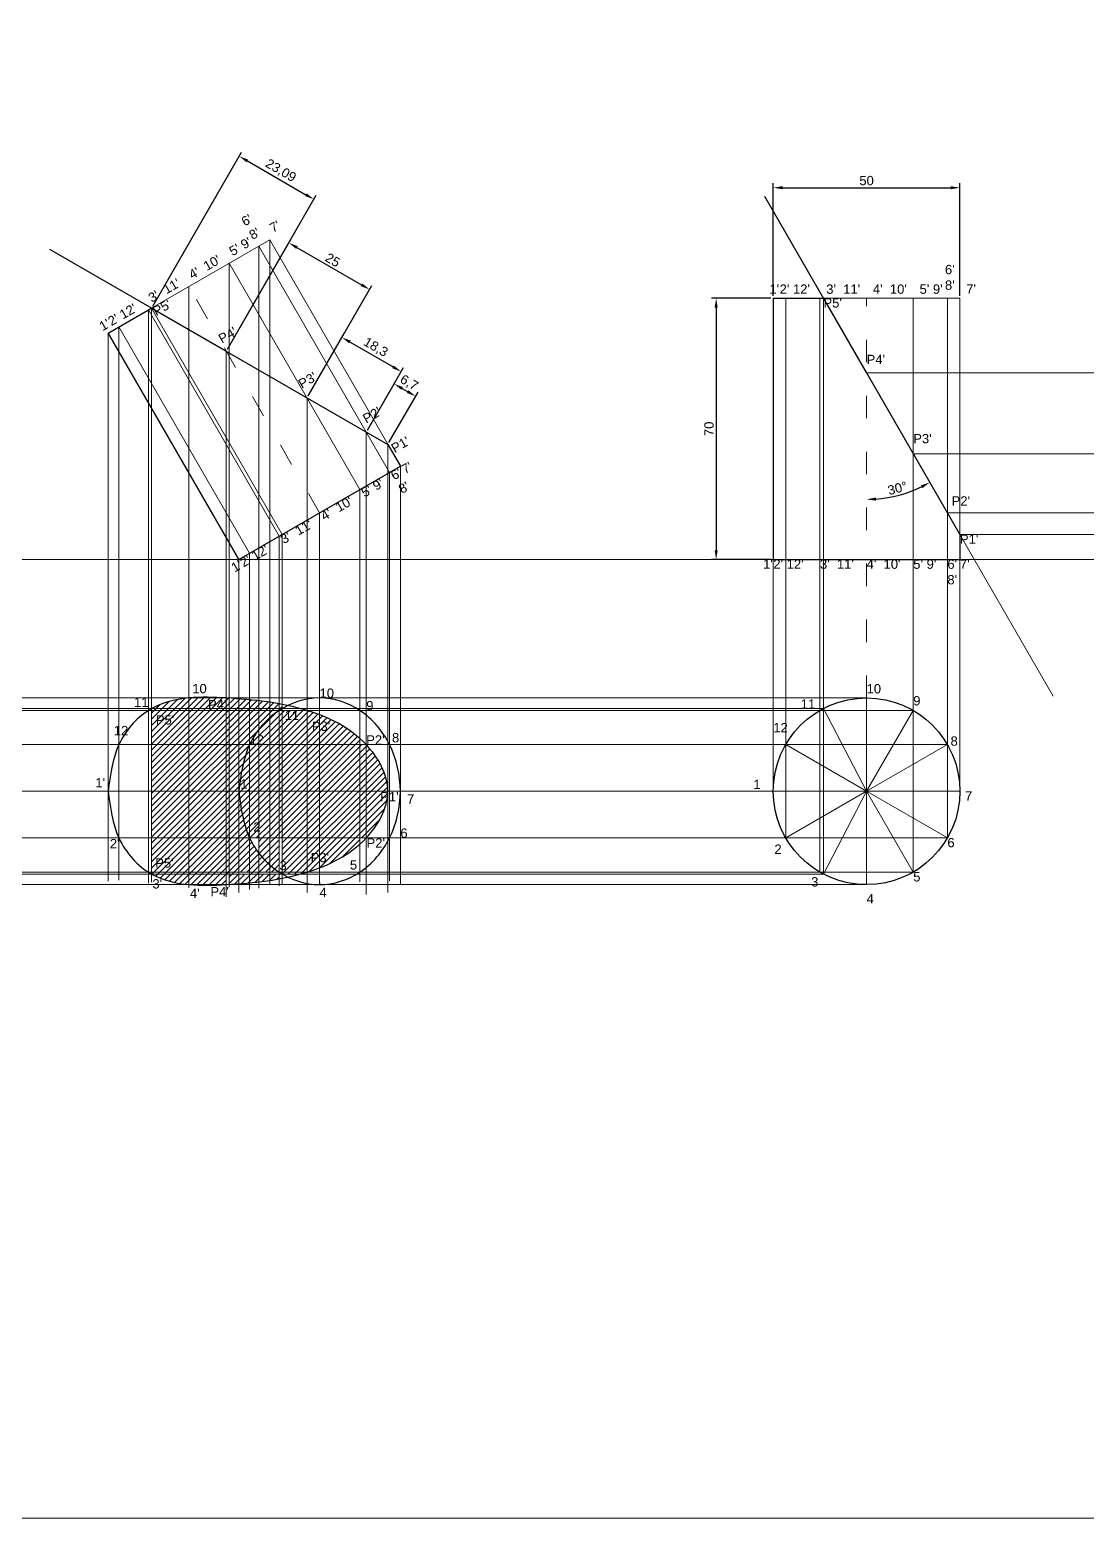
# Model space of a CAD drawing. Header units: millimetres. Extents: x 1494 to 2380, y 951 to 1748.
# Drawn here: x 1748.6 to 2031.8, y 950.9 to 1349.7 of the extents above; entities that cross this region are included whole.
import ezdxf

# ---------------------------------------------------------------- set-up
doc = ezdxf.new("R2010")
doc.units = ezdxf.units.MM
doc.header["$LTSCALE"] = 0.5
doc.linetypes.add('ACAD_ISO03W100', pattern=[30, 12, -18])
doc.styles.get("Standard").update_dxf_attribs({"font": 'arial.ttf'})
doc.dimstyles.new('ISO-25', dxfattribs={"dimtxt": 2.5, "dimasz": 2.5, "dimexe": 1.25, "dimexo": 0.625, "dimtad": 1, "dimtxsty": 'Standard', "dimcen": 2.5, "dimadec": 0, "dimazin": 0, "dimtfac": 1, "dimtmove": 0, "dimatfit": 3, "dimfxl": 1, "dimarcsym": 0})

# ---------------------------------------------------------------- blocks, each defined once
blk = doc.blocks.new('*D3')
at = {"color": 0, "lineweight": -2, "transparency": 16777216}
blk.add_arc((1972.89, 1257.75), 33.9, 274.226, 295.774, dxfattribs=at)
at = {"color": 0, "lineweight": 5, "transparency": 16777216}
for points in [[(1987.43, 1227.59), (1987.82, 1226.85), (1989.84, 1228.39)], [(1975.4, 1223.52), (1975.37, 1224.35), (1972.89, 1223.84)]]:
    blk.add_solid(points, dxfattribs=at)
at = {"layer": 'Defpoints', "color": 0, "lineweight": 5, "transparency": 16777216}
for p in [(1972.89, 1277.75), (1972.89, 1257.75), (1978.78, 1224.36), (1972.89, 1207.75), (2022.89, 1171.14)]:
    blk.add_point(p, dxfattribs=at)
at = {"color": 0, "lineweight": 15, "transparency": 16777216, "insert": (1981.17, 1226.84), "char_height": 2.5, "attachment_point": 5, "rotation": 15}
blk.add_mtext('30°', dxfattribs=at)
blk = doc.blocks.new('*D10')
at = {"color": 0, "lineweight": -2, "transparency": 16777216}
for p, q in [((1781.61, 1275.64), (1805.42, 1316.87)), ((1806.96, 1314.53), (1822.63, 1305.49)), ((1801.61, 1264.09), (1825.42, 1305.32))]:
    blk.add_line(p, q, dxfattribs=at)
at = {"color": 0, "lineweight": 5, "transparency": 16777216}
for points in [[(1807.16, 1314.89), (1806.75, 1314.17), (1804.79, 1315.78)], [(1822.83, 1305.85), (1822.42, 1305.13), (1824.79, 1304.24)]]:
    blk.add_solid(points, dxfattribs=at)
at = {"layer": 'Defpoints', "color": 0, "lineweight": 5, "transparency": 16777216}
for p in [(1824.79, 1304.24), (1781.3, 1275.09), (1801.3, 1263.55)]:
    blk.add_point(p, dxfattribs=at)
at = {"color": 0, "lineweight": 15, "transparency": 16777216, "insert": (1815.85, 1311.85), "char_height": 2.5, "attachment_point": 5, "rotation": 330}
blk.add_mtext('23,09', dxfattribs=at)
blk = doc.blocks.new('*D11')
at = {"color": 0, "lineweight": -2, "transparency": 16777216}
for p, q in [((1801.61, 1264.09), (1818.69, 1293.67)), ((1820.23, 1291.34), (1837.55, 1281.34)), ((1823.26, 1251.59), (1840.34, 1281.17))]:
    blk.add_line(p, q, dxfattribs=at)
at = {"color": 0, "lineweight": 5, "transparency": 16777216}
for points in [[(1820.44, 1291.7), (1820.02, 1290.98), (1818.07, 1292.59)], [(1837.76, 1281.7), (1837.34, 1280.98), (1839.72, 1280.09)]]:
    blk.add_solid(points, dxfattribs=at)
at = {"layer": 'Defpoints', "color": 0, "lineweight": 5, "transparency": 16777216}
for p in [(1839.72, 1280.09), (1801.3, 1263.55), (1822.95, 1251.05)]:
    blk.add_point(p, dxfattribs=at)
at = {"color": 0, "lineweight": 15, "transparency": 16777216, "insert": (1829.84, 1287.98), "char_height": 2.5, "attachment_point": 5, "rotation": 330}
blk.add_mtext('25', dxfattribs=at)
blk = doc.blocks.new('*D12')
at = {"color": 0, "lineweight": -2, "transparency": 16777216}
for p, q in [((1823.26, 1251.59), (1832.93, 1268.34)), ((1834.47, 1266), (1845.99, 1259.35)), ((1839.11, 1242.44), (1848.78, 1259.19))]:
    blk.add_line(p, q, dxfattribs=at)
at = {"color": 0, "lineweight": 5, "transparency": 16777216}
for points in [[(1834.68, 1266.36), (1834.26, 1265.64), (1832.31, 1267.25)], [(1846.2, 1259.71), (1845.78, 1258.99), (1848.16, 1258.1)]]:
    blk.add_solid(points, dxfattribs=at)
at = {"layer": 'Defpoints', "color": 0, "lineweight": 5, "transparency": 16777216}
for p in [(1848.16, 1258.1), (1822.95, 1251.05), (1838.8, 1241.9)]:
    blk.add_point(p, dxfattribs=at)
at = {"color": 0, "lineweight": 15, "transparency": 16777216, "insert": (1841.29, 1264.52), "char_height": 2.5, "attachment_point": 5, "rotation": 330}
blk.add_mtext('18,3', dxfattribs=at)
blk = doc.blocks.new('*D13')
at = {"color": 0, "lineweight": -2, "transparency": 16777216}
for p, q in [((1839.11, 1242.44), (1846.89, 1255.91)), ((1844.91, 1239.09), (1852.69, 1252.56)), ((1848.43, 1253.58), (1849.9, 1252.73))]:
    blk.add_line(p, q, dxfattribs=at)
at = {"color": 0, "lineweight": 5, "transparency": 16777216}
for points in [[(1848.64, 1253.94), (1848.22, 1253.22), (1846.27, 1254.83)], [(1850.11, 1253.09), (1849.69, 1252.37), (1852.07, 1251.48)]]:
    blk.add_solid(points, dxfattribs=at)
at = {"layer": 'Defpoints', "color": 0, "lineweight": 5, "transparency": 16777216}
for p in [(1852.07, 1251.48), (1838.8, 1241.9), (1844.6, 1238.55)]:
    blk.add_point(p, dxfattribs=at)
at = {"color": 0, "lineweight": 15, "transparency": 16777216, "insert": (1850.23, 1255), "char_height": 2.5, "attachment_point": 5, "rotation": 330}
blk.add_mtext('6,7', dxfattribs=at)
blk = doc.blocks.new('*D17')
at = {"color": 0, "lineweight": -2, "transparency": 16777216}
for p, q in [((1947.26, 1277.75), (1931.33, 1277.75)), ((1932.58, 1275.25), (1932.58, 1210.24)), ((1947.26, 1207.74), (1931.33, 1207.74))]:
    blk.add_line(p, q, dxfattribs=at)
at = {"color": 0, "lineweight": 5, "transparency": 16777216}
for points in [[(1932.17, 1275.25), (1933, 1275.25), (1932.58, 1277.75)], [(1932.17, 1210.24), (1933, 1210.24), (1932.58, 1207.74)]]:
    blk.add_solid(points, dxfattribs=at)
at = {"layer": 'Defpoints', "color": 0, "lineweight": 5, "transparency": 16777216}
for p in [(1947.89, 1277.75), (1932.58, 1207.74), (1947.89, 1207.74)]:
    blk.add_point(p, dxfattribs=at)
at = {"color": 0, "lineweight": 15, "transparency": 16777216, "insert": (1930.68, 1242.75), "char_height": 2.5, "attachment_point": 5, "rotation": 90}
blk.add_mtext('70', dxfattribs=at)
blk = doc.blocks.new('*D18')
at = {"color": 0, "lineweight": -2, "transparency": 16777216}
for p, q in [((1947.89, 1278.37), (1947.89, 1308.61)), ((1997.89, 1278.37), (1997.89, 1308.61)), ((1950.39, 1307.36), (1995.39, 1307.36))]:
    blk.add_line(p, q, dxfattribs=at)
at = {"color": 0, "lineweight": 5, "transparency": 16777216}
for points in [[(1950.39, 1307.78), (1950.39, 1306.94), (1947.89, 1307.36)], [(1995.39, 1307.78), (1995.39, 1306.94), (1997.89, 1307.36)]]:
    blk.add_solid(points, dxfattribs=at)
at = {"layer": 'Defpoints', "color": 0, "lineweight": 5, "transparency": 16777216}
for p in [(1997.89, 1307.36), (1947.89, 1277.75), (1997.89, 1277.75)]:
    blk.add_point(p, dxfattribs=at)
at = {"color": 0, "lineweight": 15, "transparency": 16777216, "insert": (1972.89, 1309.26), "char_height": 2.5, "attachment_point": 5}
blk.add_mtext('50', dxfattribs=at)

msp = doc.modelspace()

# ---------------------------------------------------------------- hatches: boundary and pattern name
at = {"lineweight": 5}
h = msp.add_hatch(dxfattribs=at)
h.set_pattern_fill('ANSI31', color=0, scale=0.37)
h.paths.add_polyline_path([(1791.29901, 1167.28533), (1781.29901, 1167.28533), (1781.29901, 1158.13469), (1791.29901, 1158.13469)])
edge = h.paths.add_edge_path()
edge.add_spline(control_points=[(1791.29901, 1170.63469), (1787.82455, 1170.29144), (1784.31868, 1169.45105), (1781.29901, 1167.77293)], knot_values=[25.896984677, 25.896984677, 25.896984677, 25.896984677, 36.268913104, 36.268913104, 36.268913104, 36.268913104], degree=3, periodic=0)
edge.add_line((1781.29901, 1167.77293), (1781.29901, 1167.28533))
edge.add_line((1781.29901, 1167.28533), (1791.29901, 1167.28533))
edge.add_line((1791.29901, 1167.28533), (1791.29901, 1170.63469))
h.paths.add_polyline_path([(1801.29901, 1167.28533), (1791.29901, 1167.28533), (1791.29901, 1158.13469), (1801.29901, 1158.13469)])
h.paths.add_polyline_path([(1801.29901, 1170.63469), (1791.29901, 1170.63469), (1791.29901, 1167.28533), (1801.29901, 1167.28533)])
h.paths.add_polyline_path([(1781.54456, 1162.16419), (1787.73317, 1162.16419), (1787.73317, 1167.31597), (1781.54456, 1167.31597)], flags=9)
h.paths.add_polyline_path([(1795.50294, 1166.26244), (1801.69154, 1166.26244), (1801.69154, 1171.41422), (1795.50294, 1171.41422)], flags=9)
h = msp.add_hatch(dxfattribs=at)
h.set_pattern_fill('ANSI31', color=0, scale=0.37)
h.paths.add_polyline_path([(1791.29901, 1158.13469), (1781.29901, 1158.13469), (1781.29901, 1145.63469), (1791.29901, 1145.63469)])
h.paths.add_polyline_path([(1801.29901, 1158.13469), (1791.29901, 1158.13469), (1791.29901, 1145.63469), (1801.29901, 1145.63469)])
h.paths.add_polyline_path([(1801.29901, 1145.63469), (1791.29901, 1145.63469), (1791.29901, 1133.13469), (1801.29901, 1133.13469)])
h.paths.add_polyline_path([(1791.29901, 1145.63469), (1781.29901, 1145.63469), (1781.29901, 1133.13469), (1791.29901, 1133.13469)])
edge = h.paths.add_edge_path()
edge.add_line((1791.29901, 1133.13469), (1781.29901, 1133.13469))
edge.add_line((1781.29901, 1133.13469), (1781.29901, 1123.46583))
edge.add_spline(control_points=[(1781.29901, 1123.46583), (1784.31031, 1121.76171), (1787.81907, 1120.96244), (1791.29901, 1120.63469)], knot_values=[0, 0, 0, 0, 10.393043681, 10.393043681, 10.393043681, 10.393043681], degree=3, periodic=0)
edge.add_line((1791.29901, 1120.63469), (1791.29901, 1133.13469))
edge = h.paths.add_edge_path()
edge.add_line((1801.29901, 1133.13469), (1791.29901, 1133.13469))
edge.add_line((1791.29901, 1133.13469), (1791.29901, 1120.63469))
edge.add_spline(control_points=[(1791.29901, 1120.63469), (1794.64734, 1120.31934), (1797.96899, 1120.44051), (1801.29901, 1120.63469)], knot_values=[0, 0, 0, 0, 10, 10, 10, 10], degree=3, periodic=0)
edge.add_line((1801.29901, 1120.63469), (1801.29901, 1133.13469))
edge = h.paths.add_edge_path()
edge.add_spline(control_points=[(1804.65178, 1170.40674), (1803.80928, 1170.47172), (1802.96661, 1170.53018), (1802.12433, 1170.58373)], knot_values=[47.095027712, 47.095027712, 47.095027712, 47.095027712, 49.623895926, 49.623895926, 49.623895926, 49.623895926], degree=3, periodic=0)
edge.add_line((1802.12433, 1170.58373), (1802.12433, 1167.28533))
edge.add_line((1802.12433, 1167.28533), (1804.65178, 1167.28533))
edge.add_line((1804.65178, 1167.28533), (1804.65178, 1170.40674))
h.paths.add_polyline_path([(1804.65178, 1167.28533), (1802.12433, 1167.28533), (1802.12433, 1158.13469), (1804.65178, 1158.13469)])
h.paths.add_polyline_path([(1807.54901, 1167.28533), (1804.65178, 1167.28533), (1804.65178, 1158.13469), (1807.54901, 1158.13469)])
edge = h.paths.add_edge_path()
edge.add_spline(control_points=[(1807.54901, 1170.15497), (1806.58404, 1170.2491), (1805.61803, 1170.33221), (1804.65178, 1170.40674)], knot_values=[49.623895926, 49.623895926, 49.623895926, 49.623895926, 52.524188282, 52.524188282, 52.524188282, 52.524188282], degree=3, periodic=0)
edge.add_line((1804.65178, 1170.40674), (1804.65178, 1167.28533))
edge.add_line((1804.65178, 1167.28533), (1807.54901, 1167.28533))
edge.add_line((1807.54901, 1167.28533), (1807.54901, 1170.15497))
edge = h.paths.add_edge_path()
edge.add_spline(control_points=[(1810.04901, 1169.88454), (1809.21682, 1169.98397), (1808.38331, 1170.07359), (1807.54901, 1170.15497)], knot_values=[52.524188282, 52.524188282, 52.524188282, 52.524188282, 55.03176326, 55.03176326, 55.03176326, 55.03176326], degree=3, periodic=0)
edge.add_line((1807.54901, 1170.15497), (1807.54901, 1167.28533))
edge.add_line((1807.54901, 1167.28533), (1810.04901, 1167.28533))
edge.add_line((1810.04901, 1167.28533), (1810.04901, 1169.88454))
edge = h.paths.add_edge_path()
edge.add_spline(control_points=[(1812.94964, 1169.49485), (1811.98513, 1169.6397), (1811.01797, 1169.76877), (1810.04901, 1169.88454)], knot_values=[55.03176326, 55.03176326, 55.03176326, 55.03176326, 57.95147415, 57.95147415, 57.95147415, 57.95147415], degree=3, periodic=0)
edge.add_line((1810.04901, 1169.88454), (1810.04901, 1167.28533))
edge.add_line((1810.04901, 1167.28533), (1812.94964, 1167.28533))
edge.add_line((1812.94964, 1167.28533), (1812.94964, 1169.49485))
edge = h.paths.add_edge_path()
edge.add_spline(control_points=[(1815.47369, 1169.07689), (1814.63475, 1169.22939), (1813.79321, 1169.36816), (1812.94964, 1169.49485)], knot_values=[57.95147415, 57.95147415, 57.95147415, 57.95147415, 60.50505799, 60.50505799, 60.50505799, 60.50505799], degree=3, periodic=0)
edge.add_line((1812.94964, 1169.49485), (1812.94964, 1167.28533))
edge.add_line((1812.94964, 1167.28533), (1815.47369, 1167.28533))
edge.add_line((1815.47369, 1167.28533), (1815.47369, 1169.07689))
edge = h.paths.add_edge_path()
edge.add_line((1812.94964, 1167.28533), (1810.04901, 1167.28533))
edge.add_line((1810.04901, 1167.28533), (1810.04901, 1162.15632))
edge.add_spline(control_points=[(1810.04901, 1162.15632), (1810.91825, 1163.29838), (1811.8873, 1164.36263), (1812.94964, 1165.32331)], knot_values=[17.516334682, 17.516334682, 17.516334682, 17.516334682, 21.77060024, 21.77060024, 21.77060024, 21.77060024], degree=3, periodic=0)
edge.add_line((1812.94964, 1165.32331), (1812.94964, 1167.28533))
h.paths.add_polyline_path([(1810.04901, 1167.28533), (1807.54901, 1167.28533), (1807.54901, 1158.13469), (1810.04901, 1158.13469)])
edge = h.paths.add_edge_path(flags=17)
edge.add_spline(control_points=[(1812.94964, 1165.32331), (1813.74021, 1166.03822), (1814.58245, 1166.69577), (1815.47369, 1167.28533)], knot_values=[21.77060024, 21.77060024, 21.77060024, 21.77060024, 24.936516689, 24.936516689, 24.936516689, 24.936516689], degree=3, periodic=0)
edge.add_line((1815.47369, 1167.28533), (1812.94964, 1167.28533))
edge.add_line((1812.94964, 1167.28533), (1812.94964, 1165.32331))
h.paths.add_polyline_path([(1807.54901, 1158.13469), (1804.65178, 1158.13469), (1804.65178, 1145.63469), (1807.54901, 1145.63469)])
h.paths.add_polyline_path([(1804.65178, 1158.13469), (1802.12433, 1158.13469), (1802.12433, 1145.63469), (1804.65178, 1145.63469)])
h.paths.add_polyline_path([(1802.12433, 1158.13469), (1801.29901, 1158.13469), (1801.29901, 1145.63469), (1802.12433, 1145.63469)])
h.paths.add_polyline_path([(1802.12433, 1167.28533), (1801.29901, 1167.28533), (1801.29901, 1158.13469), (1802.12433, 1158.13469)])
edge = h.paths.add_edge_path()
edge.add_spline(control_points=[(1802.12433, 1170.58373), (1801.84917, 1170.60122), (1801.57406, 1170.61819), (1801.29901, 1170.63469)], knot_values=[46.268913104, 46.268913104, 46.268913104, 46.268913104, 47.095027712, 47.095027712, 47.095027712, 47.095027712], degree=3, periodic=0)
edge.add_line((1801.29901, 1170.63469), (1801.29901, 1167.28533))
edge.add_line((1801.29901, 1167.28533), (1802.12433, 1167.28533))
edge.add_line((1802.12433, 1167.28533), (1802.12433, 1170.58373))
h.paths.add_polyline_path([(1802.12433, 1145.63469), (1801.29901, 1145.63469), (1801.29901, 1133.13469), (1802.12433, 1133.13469)])
h.paths.add_polyline_path([(1802.12433, 1133.13469), (1801.29901, 1133.13469), (1801.29901, 1123.98406), (1802.12433, 1123.98406)])
h.paths.add_polyline_path([(1804.65178, 1133.13469), (1802.12433, 1133.13469), (1802.12433, 1123.98406), (1804.65178, 1123.98406)])
h.paths.add_polyline_path([(1802.12433, 1123.98406), (1801.29901, 1123.98406), (1801.29901, 1123.46113), (1802.12433, 1123.46113)])
h.paths.add_polyline_path([(1804.65178, 1123.98406), (1802.12433, 1123.98406), (1802.12433, 1123.46113), (1804.65178, 1123.46113)])
h.paths.add_polyline_path([(1804.65178, 1123.46113), (1802.12433, 1123.46113), (1802.12433, 1120.63469), (1804.65178, 1120.63469)])
h.paths.add_polyline_path([(1807.54901, 1133.13469), (1804.65178, 1133.13469), (1804.65178, 1123.98406), (1807.54901, 1123.98406)])
edge = h.paths.add_edge_path()
edge.add_line((1810.04901, 1123.46113), (1807.54901, 1123.46113))
edge.add_line((1807.54901, 1123.46113), (1807.54901, 1121.10851))
edge.add_spline(control_points=[(1807.54901, 1121.10851), (1808.38333, 1121.18964), (1809.21684, 1121.27917), (1810.04901, 1121.37866)], knot_values=[145.486748866, 145.486748866, 145.486748866, 145.486748866, 147.994295375, 147.994295375, 147.994295375, 147.994295375], degree=3, periodic=0)
edge.add_line((1810.04901, 1121.37866), (1810.04901, 1123.46113))
h.paths.add_polyline_path([(1810.04901, 1123.98406), (1807.54901, 1123.98406), (1807.54901, 1123.46113), (1810.04901, 1123.46113)])
edge = h.paths.add_edge_path()
edge.add_line((1807.54901, 1123.46113), (1804.65178, 1123.46113))
edge.add_line((1804.65178, 1123.46113), (1804.65178, 1120.85842))
edge.add_spline(control_points=[(1804.65178, 1120.85842), (1805.61805, 1120.93211), (1806.58407, 1121.01468), (1807.54901, 1121.10851)], knot_values=[147.994295375, 147.994295375, 147.994295375, 147.994295375, 150.894423929, 150.894423929, 150.894423929, 150.894423929], degree=3, periodic=0)
edge.add_line((1807.54901, 1121.10851), (1807.54901, 1123.46113))
edge = h.paths.add_edge_path()
edge.add_spline(control_points=[(1810.04901, 1129.11306), (1809.09176, 1130.37073), (1808.25553, 1131.72276), (1807.54901, 1133.13469)], knot_values=[127.557776681, 127.557776681, 127.557776681, 127.557776681, 132.242747073, 132.242747073, 132.242747073, 132.242747073], degree=3, periodic=0)
edge.add_line((1807.54901, 1133.13469), (1807.54901, 1123.98406))
edge.add_line((1807.54901, 1123.98406), (1810.04901, 1123.98406))
edge.add_line((1810.04901, 1123.98406), (1810.04901, 1129.11306))
edge = h.paths.add_edge_path()
edge.add_spline(control_points=[(1812.94964, 1125.94607), (1811.8873, 1126.90675), (1810.91825, 1127.971), (1810.04901, 1129.11306)], knot_values=[123.303511123, 123.303511123, 123.303511123, 123.303511123, 127.557776681, 127.557776681, 127.557776681, 127.557776681], degree=3, periodic=0)
edge.add_line((1810.04901, 1129.11306), (1810.04901, 1123.98406))
edge.add_line((1810.04901, 1123.98406), (1812.94964, 1123.98406))
edge.add_line((1812.94964, 1123.98406), (1812.94964, 1125.94607))
h.paths.add_polyline_path([(1815.47369, 1133.13469), (1812.94964, 1133.13469), (1812.94964, 1123.98406), (1815.47369, 1123.98406)])
h.paths.add_polyline_path([(1837.12433, 1158.13469), (1826.29901, 1158.13469), (1826.29901, 1145.63469), (1837.12433, 1145.63469)])
h.paths.add_polyline_path([(1822.94964, 1167.28533), (1816.29901, 1167.28533), (1816.29901, 1158.13469), (1822.94964, 1158.13469)])
edge = h.paths.add_edge_path()
edge.add_spline(control_points=[(1815.47369, 1167.28533), (1814.58245, 1166.69577), (1813.74021, 1166.03822), (1812.94964, 1165.32331)], knot_values=[21.77060024, 21.77060024, 21.77060024, 21.77060024, 24.936516689, 24.936516689, 24.936516689, 24.936516689], degree=3, periodic=0)
edge.add_line((1812.94964, 1165.32331), (1812.94964, 1158.13469))
edge.add_line((1812.94964, 1158.13469), (1815.47369, 1158.13469))
edge.add_line((1815.47369, 1158.13469), (1815.47369, 1167.28533))
h.paths.add_polyline_path([(1816.29901, 1167.28533), (1815.47369, 1167.28533), (1815.47369, 1158.13469), (1816.29901, 1158.13469)])
h.paths.add_polyline_path([(1815.47369, 1158.13469), (1812.94964, 1158.13469), (1812.94964, 1145.63469), (1815.47369, 1145.63469)])
h.paths.add_polyline_path([(1812.94964, 1158.13469), (1810.04901, 1158.13469), (1810.04901, 1145.63469), (1812.94964, 1145.63469)])
h.paths.add_polyline_path([(1810.04901, 1158.13469), (1807.54901, 1158.13469), (1807.54901, 1145.63469), (1810.04901, 1145.63469)])
h.paths.add_polyline_path([(1812.94964, 1145.63469), (1810.04901, 1145.63469), (1810.04901, 1133.13469), (1812.94964, 1133.13469)])
h.paths.add_polyline_path([(1810.04901, 1145.63469), (1807.54901, 1145.63469), (1807.54901, 1133.13469), (1810.04901, 1133.13469)])
h.paths.add_polyline_path([(1807.54901, 1145.63469), (1804.65178, 1145.63469), (1804.65178, 1133.13469), (1807.54901, 1133.13469)])
h.paths.add_polyline_path([(1804.65178, 1145.63469), (1802.12433, 1145.63469), (1802.12433, 1133.13469), (1804.65178, 1133.13469)])
h.paths.add_polyline_path([(1816.29901, 1145.63469), (1815.47369, 1145.63469), (1815.47369, 1133.13469), (1816.29901, 1133.13469)])
h.paths.add_polyline_path([(1816.29901, 1158.13469), (1815.47369, 1158.13469), (1815.47369, 1145.63469), (1816.29901, 1145.63469)])
h.paths.add_polyline_path([(1822.94964, 1158.13469), (1816.29901, 1158.13469), (1816.29901, 1145.63469), (1822.94964, 1145.63469)])
h.paths.add_polyline_path([(1826.29901, 1158.13469), (1822.94964, 1158.13469), (1822.94964, 1145.63469), (1826.29901, 1145.63469)])
h.paths.add_polyline_path([(1837.12433, 1145.63469), (1826.29901, 1145.63469), (1826.29901, 1133.13469), (1837.12433, 1133.13469)])
h.paths.add_polyline_path([(1838.79901, 1158.13469), (1837.12433, 1158.13469), (1837.12433, 1145.63469), (1838.79901, 1145.63469)])
h.paths.add_polyline_path([(1826.29901, 1145.63469), (1822.94964, 1145.63469), (1822.94964, 1133.13469), (1826.29901, 1133.13469)])
h.paths.add_polyline_path([(1822.94964, 1145.63469), (1816.29901, 1145.63469), (1816.29901, 1133.13469), (1822.94964, 1133.13469)])
h.paths.add_polyline_path([(1822.94964, 1133.13469), (1816.29901, 1133.13469), (1816.29901, 1123.98406), (1822.94964, 1123.98406)])
h.paths.add_polyline_path([(1838.79901, 1145.63469), (1837.12433, 1145.63469), (1837.12433, 1133.13469), (1838.79901, 1133.13469)])
h.paths.add_polyline_path([(1781.36216, 1123.82349), (1787.55077, 1123.82349), (1787.55077, 1128.97527), (1781.36216, 1128.97527)], flags=24)
h.paths.add_polyline_path([(1806.54372, 1156.76958), (1811.67844, 1156.76958), (1811.67844, 1161.92136), (1806.54372, 1161.92136)], flags=9)
h.paths.add_polyline_path([(1804.04175, 1144.95417), (1807.23411, 1144.95417), (1807.23411, 1150.10595), (1804.04175, 1150.10595)], flags=9)
h.paths.add_polyline_path([(1823.32867, 1160.44327), (1829.51728, 1160.44327), (1829.51728, 1165.59505), (1823.32867, 1165.59505)], flags=9)
h.paths.add_polyline_path([(1815.9402, 1163.371), (1821.07492, 1163.371), (1821.07492, 1168.52277), (1815.9402, 1168.52277)], flags=9)
h.paths.add_polyline_path([(1807.83099, 1133.45231), (1811.02335, 1133.45231), (1811.02335, 1138.60408), (1807.83099, 1138.60408)], flags=9)
h.paths.add_polyline_path([(1841.65612, 1141.58806), (1847.84473, 1141.58806), (1847.84473, 1146.73984), (1841.65612, 1146.73984)], flags=9)
h.paths.add_polyline_path([(1837.90457, 1156.76958), (1844.09318, 1156.76958), (1844.09318, 1161.92136), (1837.90457, 1161.92136)], flags=9)
h.paths.add_polyline_path([(1814.78118, 1123.12637), (1817.97354, 1123.12637), (1817.97354, 1128.27814), (1814.78118, 1128.27814)], flags=9)
h.paths.add_polyline_path([(1823.0135, 1125.25715), (1829.20211, 1125.25715), (1829.20211, 1130.40892), (1823.0135, 1130.40892)], flags=9)
h.paths.add_polyline_path([(1833.65563, 1123.31735), (1836.84799, 1123.31735), (1836.84799, 1128.46912), (1833.65563, 1128.46912)], flags=9)
h.paths.add_polyline_path([(1826.9893, 1165.86868), (1826.29901, 1166.13902), (1826.29901, 1158.13469), (1837.12433, 1158.13469), (1837.12433, 1159.76524), (1836.55791, 1160.25862), (1835.98059, 1160.73547), (1835.39279, 1161.19611), (1834.79493, 1161.64092), (1834.18743, 1162.07022), (1833.57071, 1162.48437), (1832.9452, 1162.88371), (1832.31131, 1163.26859), (1831.66947, 1163.63936), (1831.02009, 1163.99636), (1830.36361, 1164.33994), (1829.70044, 1164.67045), (1829.031, 1164.98823), (1828.35572, 1165.29363), (1827.67501, 1165.587)])
h.paths.add_polyline_path([(1826.29901, 1166.13902), (1825.63526, 1166.38716), (1824.96809, 1166.62556), (1824.29784, 1166.85452), (1823.62491, 1167.07434), (1822.94964, 1167.28533), (1822.94964, 1158.13469), (1826.29901, 1158.13469)])
h.paths.add_polyline_path([(1815.88657, 1169.00069), (1815.47369, 1169.07689), (1815.47369, 1167.28533), (1816.29901, 1167.28533), (1816.29901, 1168.92222)])
h.paths.add_polyline_path([(1815.47369, 1120.63469), (1815.47369, 1122.18819), (1814.63391, 1122.03976), (1813.79252, 1121.90017), (1812.94964, 1121.76904), (1811.98429, 1121.62902), (1811.01735, 1121.49908), (1810.04901, 1121.37866), (1810.04901, 1120.63469)], flags=0)
h.paths.add_polyline_path([(1810.04901, 1121.37866), (1811.01735, 1121.49908), (1811.98429, 1121.62902), (1812.94964, 1121.76904), (1813.79252, 1121.90017), (1814.63391, 1122.03976), (1815.47369, 1122.18819), (1815.47369, 1123.46113), (1810.04901, 1123.46113)])
h.paths.add_polyline_path([(1826.29901, 1125.13137), (1826.98928, 1125.40182), (1827.67498, 1125.68357), (1828.35568, 1125.97699), (1829.03096, 1126.28241), (1829.70039, 1126.60019), (1830.36356, 1126.93067), (1831.02004, 1127.27422), (1831.66942, 1127.63116), (1832.31126, 1128.00186), (1832.94516, 1128.38666), (1833.57068, 1128.78591), (1834.1874, 1129.19996), (1834.79491, 1129.62916), (1835.39277, 1130.07385), (1835.98058, 1130.53439), (1836.55791, 1131.01113), (1837.12433, 1131.50442), (1837.12433, 1133.13469), (1826.29901, 1133.13469)])
h.paths.add_polyline_path([(1825.63526, 1124.88309), (1826.29901, 1125.13137), (1826.29901, 1133.13469), (1822.94964, 1133.13469), (1822.94964, 1123.98406), (1823.6249, 1124.19531), (1824.29783, 1124.41537), (1824.96808, 1124.64453)])
h.paths.add_polyline_path([(1824.29783, 1124.41537), (1823.6249, 1124.19531), (1822.94964, 1123.98406), (1826.29901, 1123.98406), (1826.29901, 1125.13137), (1825.63526, 1124.88309), (1824.96808, 1124.64453)], flags=0)
h.paths.add_polyline_path([(1822.94964, 1123.46113), (1822.94964, 1123.98406), (1822.34702, 1123.80321), (1821.7429, 1123.62895), (1821.13733, 1123.46113)], flags=0)
h.paths.add_polyline_path([(1821.13733, 1123.46113), (1821.7429, 1123.62895), (1822.34702, 1123.80321), (1822.94964, 1123.98406), (1816.29901, 1123.98406), (1816.29901, 1123.46113)])
h.paths.add_polyline_path([(1822.94964, 1123.46113), (1822.94964, 1123.98406), (1822.34702, 1123.80321), (1821.7429, 1123.62895), (1821.13733, 1123.46113)], flags=0)
h.paths.add_polyline_path([(1844.60028, 1145.63469), (1844.59335, 1146.04525), (1844.57278, 1146.45564), (1844.53885, 1146.86568), (1844.49188, 1147.27519), (1844.43215, 1147.684), (1844.35997, 1148.09193), (1844.27564, 1148.49881), (1844.17946, 1148.90446), (1844.07173, 1149.30871), (1843.95274, 1149.71138), (1843.82279, 1150.1123), (1843.6822, 1150.51129), (1843.53125, 1150.90818), (1843.37024, 1151.30279), (1843.19948, 1151.69495), (1843.01926, 1152.08448), (1842.82989, 1152.47121), (1842.63165, 1152.85496), (1842.42487, 1153.23556), (1842.20982, 1153.61282), (1841.98681, 1153.98659), (1841.75615, 1154.35667), (1841.51812, 1154.7229), (1841.27304, 1155.0851), (1841.02119, 1155.4431), (1840.76289, 1155.79671), (1840.49842, 1156.14577), (1840.22809, 1156.49011), (1839.9522, 1156.82953), (1839.67105, 1157.16388), (1839.38493, 1157.49297), (1839.09415, 1157.81663), (1838.79901, 1158.13469), (1838.79901, 1145.63469)])
h.paths.add_polyline_path([(1838.79901, 1133.13469), (1839.09416, 1133.45271), (1839.38494, 1133.77634), (1839.67106, 1134.10541), (1839.95221, 1134.43973), (1840.22811, 1134.77914), (1840.49844, 1135.12346), (1840.76291, 1135.47251), (1841.02121, 1135.82611), (1841.27306, 1136.1841), (1841.51814, 1136.5463), (1841.75617, 1136.91253), (1841.98683, 1137.28261), (1842.20984, 1137.65638), (1842.42489, 1138.03365), (1842.63167, 1138.41425), (1842.82991, 1138.798), (1843.01928, 1139.18474), (1843.1995, 1139.57428), (1843.37026, 1139.96645), (1843.53126, 1140.36107), (1843.68221, 1140.75797), (1843.82281, 1141.15697), (1843.95275, 1141.5579), (1844.07174, 1141.96059), (1844.17947, 1142.36485), (1844.27565, 1142.77051), (1844.35998, 1143.1774), (1844.43216, 1143.58534), (1844.49188, 1143.99415), (1844.53886, 1144.40367), (1844.57278, 1144.81371), (1844.59335, 1145.2241), (1844.60028, 1145.63466), (1844.60028, 1145.63469), (1838.79901, 1145.63469)])
h = msp.add_hatch(dxfattribs=at)
h.set_pattern_fill('ANSI31', color=0, scale=0.37)
edge = h.paths.add_edge_path()
edge.add_spline(control_points=[(1812.94964, 1165.32331), (1811.8873, 1164.36263), (1810.91825, 1163.29838), (1810.04901, 1162.15632)], knot_values=[17.516334682, 17.516334682, 17.516334682, 17.516334682, 21.77060024, 21.77060024, 21.77060024, 21.77060024], degree=3, periodic=0)
edge.add_line((1810.04901, 1162.15632), (1810.04901, 1158.13469))
edge.add_line((1810.04901, 1158.13469), (1812.94964, 1158.13469))
edge.add_line((1812.94964, 1158.13469), (1812.94964, 1165.32331))
edge = h.paths.add_edge_path()
edge.add_line((1812.94964, 1133.13469), (1810.04901, 1133.13469))
edge.add_line((1810.04901, 1133.13469), (1810.04901, 1129.11306))
edge.add_spline(control_points=[(1810.04901, 1129.11306), (1810.91825, 1127.971), (1811.8873, 1126.90675), (1812.94964, 1125.94607)], knot_values=[123.303511123, 123.303511123, 123.303511123, 123.303511123, 127.557776681, 127.557776681, 127.557776681, 127.557776681], degree=3, periodic=0)
edge.add_line((1812.94964, 1125.94607), (1812.94964, 1133.13469))
h.paths.add_polyline_path([(1806.54372, 1156.76958), (1811.67844, 1156.76958), (1811.67844, 1161.92136), (1806.54372, 1161.92136)], flags=9)
h = msp.add_hatch(dxfattribs=at)
h.set_pattern_fill('ANSI31', color=0, scale=0.37)
h.paths.add_polyline_path([(1815.47369, 1145.63469), (1812.94964, 1145.63469), (1812.94964, 1133.13469), (1815.47369, 1133.13469)])
edge = h.paths.add_edge_path()
edge.add_line((1812.94964, 1133.13469), (1810.04901, 1133.13469))
edge.add_line((1810.04901, 1133.13469), (1810.04901, 1129.11306))
edge.add_spline(control_points=[(1810.04901, 1129.11306), (1810.91825, 1127.971), (1811.8873, 1126.90675), (1812.94964, 1125.94607)], knot_values=[123.303511123, 123.303511123, 123.303511123, 123.303511123, 127.557776681, 127.557776681, 127.557776681, 127.557776681], degree=3, periodic=0)
edge.add_line((1812.94964, 1125.94607), (1812.94964, 1133.13469))

# ---------------------------------------------------------------- linework, layer by layer
at = {"color": 0}
for p, q in [((1972.88818, 1257.7463), (1945.59395, 1305.0213)), ((1801.29901, 1263.54757), (1754.02401, 1290.8418)), ((1804.64837, 1207.7463), (1769.64837, 1268.36807)), ((1826.29901, 1121.24058), (1826.29904, 1120.63469))]:
    msp.add_line(p, q, dxfattribs=at)
at = {"lineweight": 5}
for p, q in [((1780.47369, 1274.61807), (1812.94964, 1293.36807)), ((1847.94964, 1232.7463), (1812.94964, 1293.36807)), ((1812.94964, 1293.36807), (1812.94964, 1207.7463)), ((1845.04901, 1231.07161), (1810.04901, 1291.69339)), ((1810.04901, 1291.69339), (1810.04901, 1207.00157)), ((1837.12433, 1226.4963), (1802.12433, 1287.11807)), ((1802.12433, 1287.11807), (1802.12433, 1207.7463)), ((1791.29901, 1280.86807), (1791.29901, 1207.7463)), ((1947.88818, 1145.63469), (1947.88818, 1277.7463)), ((1951.23755, 1133.13469), (1951.23755, 1277.7463)), ((1960.38818, 1123.98406), (1960.38818, 1277.7463)), ((1961.34118, 1277.7463), (1961.34118, 1123.46113)), ((1985.38818, 1123.98406), (1985.38818, 1277.7463)), ((1994.53882, 1133.13469), (1994.53882, 1277.7463)), ((1997.88818, 1145.63469), (1997.88818, 1277.7463)), ((1815.47369, 1213.9963), (1780.47369, 1274.61807)), ((1780.47369, 1274.61807), (1780.47369, 1207.7463)), ((1781.29901, 1275.09457), (1816.29901, 1214.47279)), ((1781.29901, 1275.09457), (1781.29901, 1207.7463)), ((1769.64837, 1268.36807), (1769.64837, 1207.7463)), ((1807.54901, 1209.42098), (1772.54901, 1270.04276)), ((1772.54901, 1270.04276), (1772.54901, 1207.7463)), ((1801.29901, 1263.54757), (1801.29901, 1117.34957)), ((2022.88818, 1171.14376), (1972.88818, 1257.7463)), ((1822.94964, 1251.04757), (1822.94964, 1118.52003)), ((1838.79901, 1241.89693), (1838.79901, 1118.00526)), ((1844.60028, 1238.54757), (1844.60028, 1118.54592)), ((1847.94964, 1232.7463), (1847.94964, 1207.7463)), ((1845.04901, 1231.07161), (1845.04901, 1207.7463)), ((1837.12433, 1226.4963), (1837.12433, 1207.7463)), ((1826.29901, 1220.2463), (1826.29901, 1207.7463)), ((1815.47369, 1213.9963), (1815.47369, 1207.7463)), ((1515.03864, 1207.7463), (2379.79072, 1207.7463)), ((1769.64837, 1207.7463), (1769.64837, 1121.51666)), ((1772.54901, 1207.7463), (1772.54901, 1121.86176)), ((1780.47369, 1207.7463), (1780.47369, 1121.06228)), ((1781.29901, 1207.7463), (1781.29901, 1121.26071)), ((1791.29901, 1207.7463), (1791.29901, 1119.78828)), ((1802.12433, 1207.7463), (1802.12433, 1120.03848)), ((1807.54901, 1205.55819), (1807.54901, 1119.35115)), ((1810.04901, 1207.00157), (1810.04901, 1119.679)), ((1812.94964, 1207.7463), (1812.94964, 1120.71142)), ((1815.47369, 1207.7463), (1815.47369, 1120.30018)), ((1816.29901, 1207.7463), (1816.29901, 1120.83509)), ((1826.29901, 1207.7463), (1826.29901, 1121.24058)), ((1837.12433, 1207.7463), (1837.12433, 1121.34986)), ((1847.94964, 1207.7463), (1847.94964, 1120.65391)), ((1804.65178, 1203.88548), (1804.65178, 1118.50565)), ((1972.88818, 1145.63469), (1972.88818, 1170.63469)), ((1985.38818, 1167.28533), (1757.38091, 1167.28533)), ((1972.88818, 1145.63469), (1961.34118, 1167.80825)), ((1972.88818, 1145.63469), (1985.38818, 1167.28533)), ((1994.53882, 1158.13469), (1757.95131, 1158.13469)), ((1972.88818, 1145.63469), (1951.23755, 1158.13469)), ((1972.88818, 1145.63469), (1994.53882, 1158.13469)), ((1972.88818, 1145.63469), (1947.88818, 1145.63469)), ((1972.88818, 1145.63469), (1951.23755, 1133.13469)), ((1972.88818, 1145.63469), (1961.34118, 1123.46113)), ((1972.88818, 1145.63469), (1972.88818, 1120.63469)), ((1972.88818, 1145.63469), (1997.88818, 1145.63469)), ((1972.88818, 1145.63469), (1994.53882, 1133.13469)), ((1972.88818, 1145.63469), (1985.38818, 1123.98406)), ((1994.53882, 1133.13469), (1734.47842, 1133.13469))]:
    msp.add_line(p, q, dxfattribs=at)
at = {"linetype": 'ACAD_ISO03W100', "lineweight": 5}
for p, q in [((1826.29901, 1220.2463), (1791.29901, 1280.86807)), ((1972.88818, 1170.63469), (1972.88818, 1277.7463))]:
    msp.add_line(p, q, dxfattribs=at)
at = {"color": 0, "lineweight": 30, "transparency": 33554687}
for p, q in [((1947.88818, 1277.7463), (1960.38818, 1277.7463)), ((1947.88818, 1277.7463), (1947.88818, 1207.7463)), ((1769.64837, 1268.36807), (1780.47369, 1274.61807)), ((1769.64837, 1268.36807), (1804.64837, 1207.7463)), ((1804.64837, 1207.7463), (1847.94964, 1232.7463)), ((1947.88818, 1207.7463), (1997.88818, 1207.7463))]:
    msp.add_line(p, q, dxfattribs=at)
at = {"color": 0, "lineweight": 0}
msp.add_line((1960.38818, 1277.7463), (1997.88818, 1277.7463), dxfattribs=at)
at = {"color": 0, "lineweight": 30}
for p, q in [((1960.38818, 1277.7463), (1961.34118, 1277.7463)), ((1961.34118, 1277.7463), (1997.88818, 1214.44503)), ((1780.47369, 1274.61807), (1781.29901, 1275.09457)), ((1781.29901, 1275.09457), (1844.60028, 1238.54757)), ((1844.60028, 1238.54757), (1847.94964, 1232.7463)), ((1997.88818, 1214.44503), (1997.88818, 1207.7463))]:
    msp.add_line(p, q, dxfattribs=at)
at = {"color": 0, "lineweight": 5}
for p, q in [((1972.88818, 1257.7463), (2215.43948, 1257.7463)), ((1985.38818, 1236.09566), (2215.43948, 1236.09566)), ((1994.53882, 1220.2463), (2215.43948, 1220.2463)), ((1816.29901, 1214.47279), (1816.29901, 1207.7463)), ((1997.88818, 1214.44503), (2215.43948, 1214.44503)), ((1807.54901, 1209.42098), (1807.54901, 1205.55819)), ((1804.65178, 1207.7463), (1804.65178, 1203.88548)), ((1845.04901, 1207.7463), (1845.04901, 1121.67771)), ((1756.04443, 1170.63469), (1601.23544, 1170.63469)), ((1972.88818, 1170.63469), (1756.04443, 1170.63469)), ((1755.90515, 1167.80825), (1601.62677, 1167.80825)), ((1757.38091, 1167.28533), (1601.64335, 1167.28533)), ((1961.34118, 1167.80825), (1755.90515, 1167.80825)), ((1781.29901, 1167.77293), (1781.29901, 1123.46583)), ((1757.95131, 1158.13469), (1600.59539, 1158.13469)), ((1757.02938, 1145.63469), (1600.73799, 1145.63469)), ((1947.88818, 1145.63469), (1757.02938, 1145.63469)), ((1961.34118, 1123.46113), (1732.2996, 1123.46113)), ((1960.38818, 1123.98406), (1734.03735, 1123.98406)), ((1985.38818, 1123.98406), (1958.31655, 1123.98406)), ((1972.88818, 1120.63469), (1725.90243, 1120.63469))]:
    msp.add_line(p, q, dxfattribs=at)
at = {"lineweight": 5}
msp.add_lwpolyline([(1494.02262, 1748.4928), (2379.79072, 1748.4928), (2379.79072, 950.8639), (1494.02262, 950.8639)], close=True, dxfattribs=at)
at = {"color": 0, "lineweight": 30}
msp.add_circle((1972.88818, 1145.63469), 25, dxfattribs=at)
for points in [[(1769.64837, 1145.63469), (1772.54901, 1158.13469), (1780.47369, 1167.28533), (1791.29901, 1170.63469), (1801.29901, 1170.63469), (1822.94964, 1167.28533), (1838.79901, 1158.13469), (1844.60028, 1145.63469), (1838.79901, 1133.13469), (1822.94964, 1123.98406), (1801.29901, 1120.63469), (1791.29901, 1120.63469), (1781.29901, 1123.46583), (1772.54901, 1133.13469), (1769.64837, 1145.63469)], [(1804.65178, 1145.63469), (1807.54901, 1158.13469), (1815.47369, 1167.28533), (1826.29901, 1170.63469), (1837.12433, 1167.28533), (1845.04901, 1158.13469), (1847.94964, 1145.63469), (1845.04901, 1133.13469), (1837.12433, 1123.98406), (1826.29901, 1120.63469), (1815.47369, 1123.98406), (1807.54901, 1133.13469), (1804.65178, 1145.63469)]]:
    msp.add_spline(points, degree=3, dxfattribs=at)
msp.add_open_spline([(1812.94964, 1145.63464), (1812.94964, 1145.63466), (1812.94964, 1145.63467), (1812.94964, 1145.63469)], degree=3, dxfattribs=at)

# ---------------------------------------------------------------- texts
at = {"color": 0, "lineweight": 40, "char_height": 2.5, "attachment_point": 1, "rotation": 30}
for s, width, insert in [("6' 8'", 4.0008145, (1805.01271, 1299.11361)), ("7'", 5.8012702, (1812.57024, 1297.4076)), ("5' 9'", 7.6542748, (1801.74492, 1291.1576)), ("4'  10'", 9.2793214, (1790.9196, 1284.9076)), ("3'  11'", 10.5635375, (1780.09428, 1278.6576)), ("2' 12'", 8.3669525, (1769.26897, 1272.4076)), ("1'", 8.7928661, (1766.91639, 1271.04736)), ("7'", 5.8012702, (1847.94964, 1232.7463)), ("5' 9'", 7.6542748, (1837.12433, 1226.4963)), ("6' 8'", 3.3493649, (1845.04901, 1231.07161)), ("4'  10'", 9.2793214, (1826.29901, 1220.2463)), ("3'  11'", 10.5635375, (1815.47369, 1213.9963)), ("2' 12'", 8.3669525, (1804.64837, 1207.7463)), ("1'", 8.7928661, (1802.29579, 1206.38606))]:
    msp.add_mtext_dynamic_manual_height_columns(s, width=width, gutter_width=12.5, heights=[0], dxfattribs=dict(at, insert=insert))
at = {"color": 0, "lineweight": 40, "char_height": 2.5, "attachment_point": 1}
for s, width, insert in [("6' 8'", 4.0008145, (1993.88737, 1286.69054)), ("1'", 8.7928661, (1946.86186, 1281.43262)), ("2' 12'", 8.3669525, (1949.57937, 1281.43433)), ("3'  11'", 10.5635375, (1962.07937, 1281.43433)), ("4'  10'", 9.2793214, (1974.57937, 1281.43433)), ("5' 9'", 7.6542748, (1987.07937, 1281.43433)), ("7'", 5.8012702, (1999.57937, 1281.43433)), ("1'", 8.7928661, (1945.17067, 1207.74459)), ("2' 12'", 8.3669525, (1947.88818, 1207.7463)), ("3'  11'", 10.5635375, (1960.38818, 1207.7463)), ("4'  10'", 9.2793214, (1972.88818, 1207.7463)), ("5' 9'", 7.6542748, (1985.38818, 1207.7463)), ("6' 8'", 3.3493649, (1994.53882, 1207.7463)), ("7'", 5.8012702, (1997.88818, 1207.7463)), ('10', 6.4601976, (1792.18565, 1174.39385)), ('10', 6.4601976, (1826.29904, 1173.18756)), ('10', 6.4601976, (1972.88818, 1174.36449)), ('11', 5.1551313, (1776.57575, 1170.73629)), ('9', 6.6775417, (1838.79901, 1169.83819)), ('11', 5.1551313, (1955.23305, 1170.26164)), ('9', 6.6775417, (1985.38818, 1171.14061)), ('11', 5.1551313, (1816.94548, 1167.24634)), ('12', 3.3493649, (1771.16352, 1163.15845)), ('12', 3.3493649, (1807.54901, 1160.64492)), ('8', 7.555033, (1845.71433, 1161.24551)), ('12', 3.3493649, (1947.88818, 1163.93596)), ('8', 7.555033, (1995.38762, 1160.35578)), ("1'", 8.7928661, (1766.23216, 1149.19337)), ('1', 5.3527088, (1805.04703, 1148.82952)), ('1', 5.3527088, (1942.53547, 1148.72508)), ('7', 7.8559759, (1849.74033, 1144.84062)), ('7', 7.8559759, (1999.25317, 1145.61908)), ('2', 4.7927345, (1808.55831, 1137.32765)), ("2' ", 8.3669525, (1770.1023, 1132.86722)), ('6', 6.5559648, (1847.94964, 1135.68756)), ('6', 6.5559648, (1994.53882, 1133.13469)), ('2', 4.7927345, (1948.19265, 1131.37672)), ('3', 5.5888948, (1815.55284, 1127.00171)), ('5', 6.0803634, (1834.42558, 1127.18245)), ("3'  ", 10.5635375, (1781.51043, 1122.08978)), ('3', 5.5888948, (1958.03764, 1122.62697)), ('5', 6.0803634, (1985.38818, 1123.98406)), ("4' ", 9.2793214, (1791.56219, 1119.5476)), ('4', 5.8855216, (1826.29397, 1119.80355)), ('4', 5.8855216, (1972.88818, 1118.08866))]:
    msp.add_mtext_dynamic_manual_height_columns(s, width=width, gutter_width=12.5, heights=[0], dxfattribs=dict(at, insert=insert))
at = {"color": 0, "char_height": 2.5, "attachment_point": 1, "rotation": 30}
for s, width, insert in [("P5'", 11.5470054, (1781.29901, 1275.09457)), ("P4'", 8.3770774, (1798.88075, 1267.73611)), ("P3'", 9.1506351, (1820.30808, 1255.62288)), ("P2'", 7.6822991, (1837.56516, 1246.3061)), ("P1'", 9.1751626, (1845.18727, 1238.38364))]:
    msp.add_mtext_dynamic_manual_height_columns(s, width=width, gutter_width=12.5, heights=[0], dxfattribs=dict(at, insert=insert))
at = {"color": 0, "char_height": 2.5, "attachment_point": 1}
for s, width, insert in [("P5'", 11.5470054, (1961.34118, 1277.7463)), ("P4'", 8.3770774, (1972.88818, 1262.5828)), ("P3'", 9.1506351, (1985.38818, 1241.37878)), ("P2'", 7.6822991, (1995.67486, 1224.68167)), ("P1'", 9.1751626, (1997.88818, 1214.44503)), ("P4'", 8.3770774, (1796.39738, 1170.12755)), ("P5'", 11.5470054, (1782.439, 1166.0293)), ("P3'", 9.1506351, (1824.22311, 1164.31861)), ("P2'", 7.6822991, (1838.79901, 1160.64492)), ("P1'", 9.1751626, (1842.55056, 1145.4634)), ("P2'", 7.6822991, (1838.88855, 1133.04553)), ("P3'", 9.1506351, (1823.90794, 1129.13249)), ("P5'", 11.5470054, (1782.2566, 1127.6886)), ("P4'", 8.3770774, (1797.06727, 1119.97035))]:
    msp.add_mtext_dynamic_manual_height_columns(s, width=width, gutter_width=12.5, heights=[0], dxfattribs=dict(at, insert=insert))

# ---------------------------------------------------------------- dimensions: what is measured, and where the dimension line sits
at = {"color": 0, "lineweight": 15}
for p1, p2, distance, picture, middle in [((1781.29901, 1275.09457), (1801.29901, 1263.54757), 46.98316, '*D10', (1815.85428, 1311.85205)), ((1822.94964, 1251.04757), (1838.79901, 1241.89693), 18.71362, '*D12', (1841.29483, 1264.52109)), ((1838.79901, 1241.89693), (1844.60028, 1238.54757), 14.9347, '*D13', (1850.23069, 1254.99845))]:
    dim = msp.add_aligned_dim(p1=p1, p2=p2, distance=distance, dimstyle='ISO-25', dxfattribs=at)
    dim.commit()
    dim.dimension.update_dxf_attribs({"geometry": picture, "text_midpoint": middle})
dim = msp.add_linear_dim(base=(1997.88818, 1307.3608), p1=(1947.88818, 1277.7463), p2=(1997.88818, 1277.7463), dimstyle='ISO-25', dxfattribs=at)
dim.commit()
dim.dimension.update_dxf_attribs({"geometry": '*D18', "text_midpoint": (1972.88818, 1309.26223)})
at = {"lineweight": 15}
dim = msp.add_aligned_dim(p1=(1801.29901, 1263.54757), p2=(1822.94964, 1251.04757), distance=33.53308, dimstyle='ISO-25', dxfattribs=at)
dim.commit()
dim.dimension.update_dxf_attribs({"geometry": '*D11', "text_midpoint": (1829.84158, 1287.98475)})
at = {"color": 0, "lineweight": 15}
dim = msp.add_linear_dim(base=(1932.58178, 1207.74459), p1=(1947.88818, 1277.7463), p2=(1947.88818, 1207.74459), angle=90, dimstyle='ISO-25', dxfattribs=at)
dim.commit()
dim.dimension.update_dxf_attribs({"geometry": '*D17', "text_midpoint": (1930.68035, 1242.74544)})
dim = msp.add_angular_dim_2l(base=(1978.77523, 1224.35921), line1=((1972.88818, 1207.7463), (1972.88818, 1277.7463)), line2=((2022.88818, 1171.14376), (1972.88818, 1257.7463)), dimstyle='ISO-25', dxfattribs=at)
dim.commit()
dim.dimension.update_dxf_attribs({"geometry": '*D3', "text_midpoint": (1981.17035, 1226.83681)})

doc.saveas('drawing.dxf')
